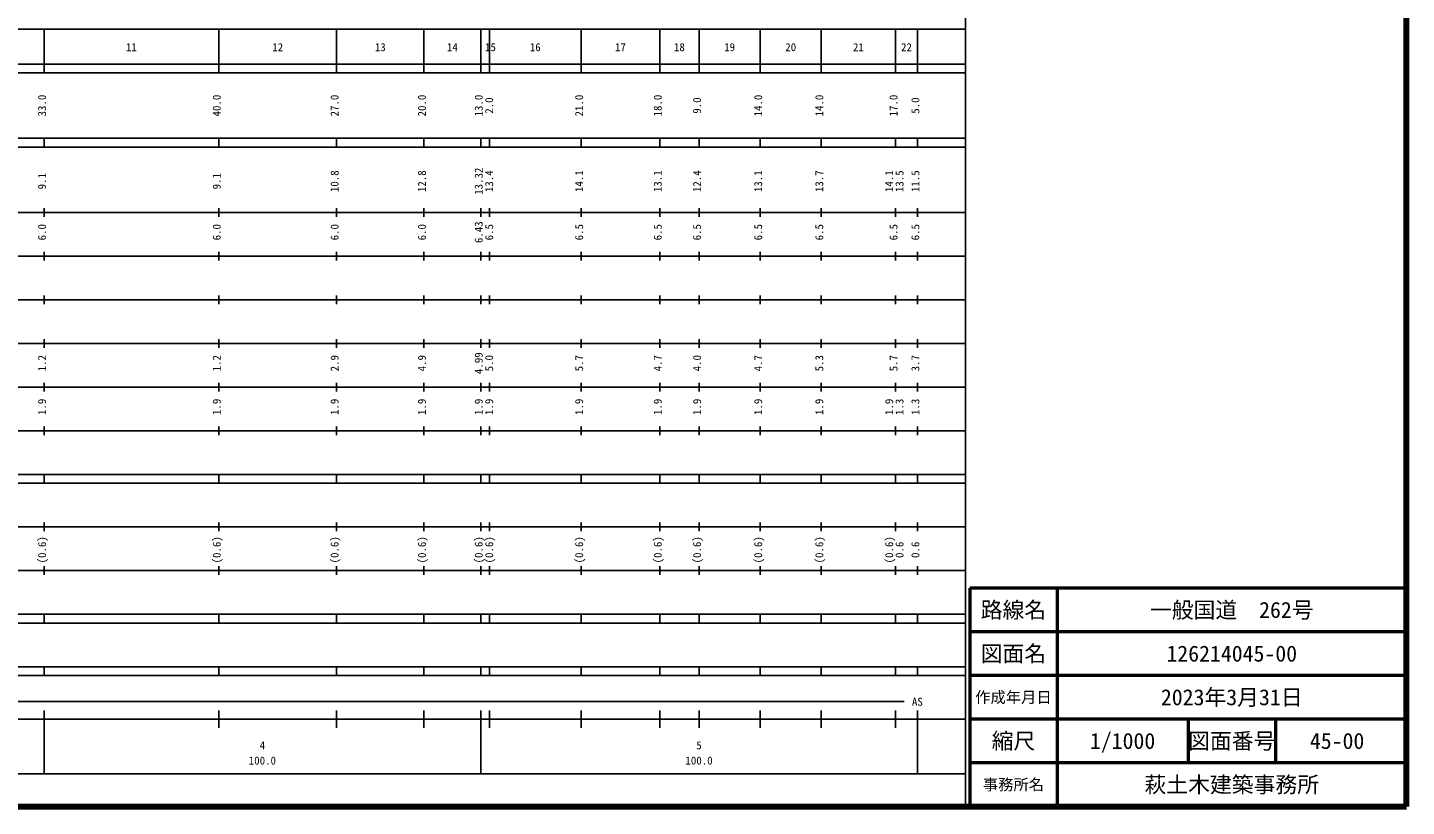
# Model space of a CAD drawing. Units: millimetres on the paper, enlarged 1000 times. Extents: x 40000 to 680000, y 20000 to 380000.
# Drawn here: x 364225 to 680000, y 20000 to 198357 of the extents above; entities that cross this region are included whole.
import ezdxf
from ezdxf.enums import TextEntityAlignment as Align

# ---------------------------------------------------------------- set-up
doc = ezdxf.new("R2010")
doc.units = ezdxf.units.MM
doc.header["$LTSCALE"] = 1000
for name, color, linetype, lineweight in [('M-TTL', 2, 'Continuous', 140), ('M-TTL-BAND', 7, 'Continuous', 25), ('M-TTL-FRAM', 2, 'Continuous', 50), ('M-TTL-LINE', 7, 'Continuous', 50)]:
    doc.layers.add(name, color=color, linetype=linetype, lineweight=lineweight)
doc.layers.add('M-TTL-TXT', color=7, linetype='Continuous')
doc.styles.add('ＭＳ ゴシック', font='')
doc.styles.get('ＭＳ ゴシック').set_extended_font_data('MS Gothic')

msp = doc.modelspace()

# ---------------------------------------------------------------- linework, layer by layer
at = {"layer": 'M-TTL'}
for p, q in [((680000, 20000), (680000, 380000)), ((40000, 20000), (680000, 20000))]:
    msp.add_line(p, q, dxfattribs=at)
at = {"layer": 'M-TTL-BAND'}
for p, q in [((579000, 20000), (579000, 370000)), ((68000, 198000), (579000, 198000)), ((368000, 188000), (368000, 198000)), ((408000, 188000), (408000, 198000)), ((435000, 188000), (435000, 198000)), ((455000, 188000), (455000, 198000)), ((468000, 188000), (468000, 198000)), ((470000, 188000), (470000, 198000)), ((491000, 188000), (491000, 198000)), ((509000, 188000), (509000, 198000)), ((518000, 188000), (518000, 198000)), ((532000, 188000), (532000, 198000)), ((546000, 188000), (546000, 198000)), ((563000, 188000), (563000, 198000)), ((568000, 188000), (568000, 198000)), ((40000, 190000), (579000, 190000)), ((40000, 188000), (579000, 188000)), ((40000, 173000), (579000, 173000)), ((40000, 171000), (579000, 171000)), ((368000, 171000), (368000, 173000)), ((408000, 171000), (408000, 173000)), ((435000, 171000), (435000, 173000)), ((455000, 171000), (455000, 173000)), ((468000, 171000), (468000, 173000)), ((470000, 171000), (470000, 173000)), ((491000, 171000), (491000, 173000)), ((509000, 171000), (509000, 173000)), ((518000, 171000), (518000, 173000)), ((532000, 171000), (532000, 173000)), ((546000, 171000), (546000, 173000)), ((563000, 171000), (563000, 173000)), ((568000, 171000), (568000, 173000)), ((40000, 156000), (579000, 156000)), ((368000, 155000), (368000, 157000)), ((408000, 155000), (408000, 157000)), ((435000, 155000), (435000, 157000)), ((455000, 155000), (455000, 157000)), ((468000, 155000), (468000, 157000)), ((470000, 155000), (470000, 157000)), ((491000, 155000), (491000, 157000)), ((509000, 155000), (509000, 157000)), ((518000, 155000), (518000, 157000)), ((532000, 155000), (532000, 157000)), ((546000, 155000), (546000, 157000)), ((563000, 155000), (563000, 157000)), ((568000, 155000), (568000, 157000)), ((46000, 146000), (579000, 146000)), ((368000, 145000), (368000, 147000)), ((408000, 145000), (408000, 147000)), ((435000, 145000), (435000, 147000)), ((455000, 145000), (455000, 147000)), ((468000, 145000), (468000, 147000)), ((470000, 145000), (470000, 147000)), ((491000, 145000), (491000, 147000)), ((509000, 145000), (509000, 147000)), ((518000, 145000), (518000, 147000)), ((532000, 145000), (532000, 147000)), ((546000, 145000), (546000, 147000)), ((563000, 145000), (563000, 147000)), ((568000, 145000), (568000, 147000)), ((52000, 136000), (579000, 136000)), ((368000, 135000), (368000, 137000)), ((408000, 135000), (408000, 137000)), ((435000, 135000), (435000, 137000)), ((455000, 135000), (455000, 137000)), ((468000, 135000), (468000, 137000)), ((470000, 135000), (470000, 137000)), ((491000, 135000), (491000, 137000)), ((509000, 135000), (509000, 137000)), ((518000, 135000), (518000, 137000)), ((532000, 135000), (532000, 137000)), ((546000, 135000), (546000, 137000)), ((563000, 135000), (563000, 137000)), ((568000, 135000), (568000, 137000)), ((368000, 125000), (368000, 127000)), ((408000, 125000), (408000, 127000)), ((435000, 125000), (435000, 127000)), ((455000, 125000), (455000, 127000)), ((468000, 125000), (468000, 127000)), ((470000, 125000), (470000, 127000)), ((491000, 125000), (491000, 127000)), ((509000, 125000), (509000, 127000)), ((518000, 125000), (518000, 127000)), ((532000, 125000), (532000, 127000)), ((546000, 125000), (546000, 127000)), ((563000, 125000), (563000, 127000)), ((568000, 125000), (568000, 127000)), ((46000, 126000), (579000, 126000)), ((368000, 115000), (368000, 117000)), ((408000, 115000), (408000, 117000)), ((435000, 115000), (435000, 117000)), ((455000, 115000), (455000, 117000)), ((468000, 115000), (468000, 117000)), ((470000, 115000), (470000, 117000)), ((491000, 115000), (491000, 117000)), ((509000, 115000), (509000, 117000)), ((518000, 115000), (518000, 117000)), ((532000, 115000), (532000, 117000)), ((546000, 115000), (546000, 117000)), ((563000, 115000), (563000, 117000)), ((568000, 115000), (568000, 117000)), ((52000, 116000), (579000, 116000)), ((46000, 106000), (579000, 106000)), ((368000, 105000), (368000, 107000)), ((408000, 105000), (408000, 107000)), ((435000, 105000), (435000, 107000)), ((455000, 105000), (455000, 107000)), ((468000, 105000), (468000, 107000)), ((470000, 105000), (470000, 107000)), ((491000, 105000), (491000, 107000)), ((509000, 105000), (509000, 107000)), ((518000, 105000), (518000, 107000)), ((532000, 105000), (532000, 107000)), ((546000, 105000), (546000, 107000)), ((563000, 105000), (563000, 107000)), ((568000, 105000), (568000, 107000)), ((40000, 96000), (579000, 96000)), ((368000, 94000), (368000, 96000)), ((408000, 94000), (408000, 96000)), ((435000, 94000), (435000, 96000)), ((455000, 94000), (455000, 96000)), ((468000, 94000), (468000, 96000)), ((470000, 94000), (470000, 96000)), ((491000, 94000), (491000, 96000)), ((509000, 94000), (509000, 96000)), ((518000, 94000), (518000, 96000)), ((532000, 94000), (532000, 96000)), ((546000, 94000), (546000, 96000)), ((563000, 94000), (563000, 96000)), ((568000, 94000), (568000, 96000)), ((40000, 94000), (579000, 94000)), ((49000, 84000), (579000, 84000)), ((368000, 83000), (368000, 85000)), ((408000, 83000), (408000, 85000)), ((435000, 83000), (435000, 85000)), ((455000, 83000), (455000, 85000)), ((468000, 83000), (468000, 85000)), ((470000, 83000), (470000, 85000)), ((491000, 83000), (491000, 85000)), ((509000, 83000), (509000, 85000)), ((518000, 83000), (518000, 85000)), ((532000, 83000), (532000, 85000)), ((546000, 83000), (546000, 85000)), ((563000, 83000), (563000, 85000)), ((568000, 83000), (568000, 85000)), ((40000, 74000), (579000, 74000)), ((368000, 73000), (368000, 75000)), ((408000, 73000), (408000, 75000)), ((435000, 73000), (435000, 75000)), ((455000, 73000), (455000, 75000)), ((468000, 73000), (468000, 75000)), ((470000, 73000), (470000, 75000)), ((491000, 73000), (491000, 75000)), ((509000, 73000), (509000, 75000)), ((518000, 73000), (518000, 75000)), ((532000, 73000), (532000, 75000)), ((546000, 73000), (546000, 75000)), ((563000, 73000), (563000, 75000)), ((568000, 73000), (568000, 75000)), ((40000, 64000), (579000, 64000)), ((368000, 62000), (368000, 64000)), ((408000, 62000), (408000, 64000)), ((435000, 62000), (435000, 64000)), ((455000, 62000), (455000, 64000)), ((468000, 62000), (468000, 64000)), ((470000, 62000), (470000, 64000)), ((491000, 62000), (491000, 64000)), ((509000, 62000), (509000, 64000)), ((518000, 62000), (518000, 64000)), ((532000, 62000), (532000, 64000)), ((546000, 62000), (546000, 64000)), ((563000, 62000), (563000, 64000)), ((568000, 62000), (568000, 64000)), ((40000, 62000), (579000, 62000)), ((40000, 52000), (579000, 52000)), ((368000, 50000), (368000, 52000)), ((408000, 50000), (408000, 52000)), ((435000, 50000), (435000, 52000)), ((455000, 50000), (455000, 52000)), ((468000, 50000), (468000, 52000)), ((470000, 50000), (470000, 52000)), ((491000, 50000), (491000, 52000)), ((509000, 50000), (509000, 52000)), ((518000, 50000), (518000, 52000)), ((532000, 50000), (532000, 52000)), ((546000, 50000), (546000, 52000)), ((563000, 50000), (563000, 52000)), ((568000, 50000), (568000, 52000)), ((40000, 50000), (579000, 50000)), ((71000, 44000), (565000, 44000)), ((368000, 27500), (368000, 42000)), ((408000, 38000), (408000, 42000)), ((435000, 38000), (435000, 42000)), ((455000, 38000), (455000, 42000)), ((468000, 27500), (468000, 42000)), ((470000, 38000), (470000, 42000)), ((491000, 38000), (491000, 42000)), ((509000, 38000), (509000, 42000)), ((518000, 38000), (518000, 42000)), ((532000, 38000), (532000, 42000)), ((546000, 38000), (546000, 42000)), ((563000, 38000), (563000, 42000)), ((568000, 27500), (568000, 42000)), ((40000, 40000), (579000, 40000)), ((68000, 27500), (579000, 27500))]:
    msp.add_line(p, q, dxfattribs=at)
at = {"layer": 'M-TTL-FRAM'}
for p, q in [((680000, 70000), (580000, 70000)), ((580000, 70000), (580000, 20000))]:
    msp.add_line(p, q, dxfattribs=at)
at = {"layer": 'M-TTL-LINE'}
for p, q in [((600000, 70000), (600000, 20000)), ((680000, 60000), (580000, 60000)), ((680000, 50000), (580000, 50000)), ((680000, 40000), (580000, 40000)), ((630000, 40000), (630000, 30000)), ((650000, 40000), (650000, 30000)), ((680000, 30000), (580000, 30000))]:
    msp.add_line(p, q, dxfattribs=at)

# ---------------------------------------------------------------- texts
at = {"layer": 'M-TTL-BAND', "style": 'ＭＳ ゴシック'}
for s, p in [('11', (388000, 192405)), ('12', (421500, 192405)), ('13', (445000, 192405)), ('14', (461500, 192405)), ('15', (470240, 192405)), ('16', (480500, 192405)), ('17', (500000, 192405)), ('18', (513500, 192405)), ('19', (525000, 192405)), ('20', (539000, 192405)), ('21', (554500, 192405)), ('22', (565500, 192405)), ('AS', (568000, 42500)), ('4', (418000, 32523)), ('5', (518000, 32523)), ('100.0', (418000, 29033)), ('100.0', (518000, 29033))]:
    msp.add_text(s, height=1833, dxfattribs=at).set_placement(p, align=Align.BOTTOM_CENTER)
for s, p in [('33.0', (369000, 180500)), ('40.0', (409000, 180500)), ('27.0', (436000, 180500)), ('20.0', (456000, 180500)), ('13.0', (469000, 180500)), ('2.0', (471397, 180500)), ('21.0', (492000, 180500)), ('18.0', (510000, 180500)), ('9.0', (519000, 180500)), ('14.0', (533000, 180500)), ('14.0', (547000, 180500)), ('17.0', (564000, 180500)), ('5.0', (569000, 180500)), ('9.1', (369000, 163174)), ('9.1', (409000, 163174)), ('10.8', (436000, 163174)), ('12.8', (456000, 163174)), ('13.32', (469000, 163174)), ('13.4', (471397, 163174)), ('14.1', (492000, 163174)), ('13.1', (510000, 163174)), ('12.4', (519000, 163174)), ('13.1', (533000, 163174)), ('13.7', (547000, 163174)), ('14.1', (563000, 163174)), ('13.5', (565370, 163174)), ('11.5', (569000, 163174)), ('6.0', (369000, 151500)), ('6.0', (409000, 151500)), ('6.0', (436000, 151500)), ('6.0', (456000, 151500)), ('6.43', (469000, 151500)), ('6.5', (471397, 151500)), ('6.5', (492000, 151500)), ('6.5', (510000, 151500)), ('6.5', (519000, 151500)), ('6.5', (533000, 151500)), ('6.5', (547000, 151500)), ('6.5', (564000, 151500)), ('6.5', (569000, 151500)), ('1.2', (369000, 121500)), ('1.2', (409000, 121500)), ('2.9', (436000, 121500)), ('4.9', (456000, 121500)), ('4.99', (469000, 121500)), ('5.0', (471397, 121500)), ('5.7', (492000, 121500)), ('4.7', (510000, 121500)), ('4.0', (519000, 121500)), ('4.7', (533000, 121500)), ('5.3', (547000, 121500)), ('5.7', (564000, 121500)), ('3.7', (569000, 121500)), ('1.9', (369000, 111500)), ('1.9', (409000, 111500)), ('1.9', (436000, 111500)), ('1.9', (456000, 111500)), ('1.9', (469000, 111500)), ('1.9', (471397, 111500)), ('1.9', (492000, 111500)), ('1.9', (510000, 111500)), ('1.9', (519000, 111500)), ('1.9', (533000, 111500)), ('1.9', (547000, 111500)), ('1.9', (563000, 111500)), ('1.3', (565370, 111500)), ('1.3', (569000, 111500)), ('(0.6)', (369000, 78764)), ('(0.6)', (409000, 78764)), ('(0.6)', (436000, 78764)), ('(0.6)', (456000, 78764)), ('(0.6)', (469000, 78764)), ('(0.6)', (471397, 78764)), ('(0.6)', (492000, 78764)), ('(0.6)', (510000, 78764)), ('(0.6)', (519000, 78764)), ('(0.6)', (533000, 78764)), ('(0.6)', (547000, 78764)), ('(0.6)', (563000, 78764)), ('0.6', (565370, 78764)), ('0.6', (569000, 78764))]:
    msp.add_text(s, height=1833, rotation=90, dxfattribs=at).set_placement(p, align=Align.BOTTOM_CENTER)
at = {"layer": 'M-TTL-TXT', "style": 'ＭＳ ゴシック'}
for s, height, p in [('路線名', 3666, (590000, 65000)), ('路線名', 3666, (590000, 65000)), ('一般国道\u3000262号', 3666, (640000, 65000)), ('図面名', 3666, (590000, 55000)), ('図面名', 3666, (590000, 55000)), ('126214045-00', 3666, (640000, 55000)), ('2023年3月31日', 3666, (640000, 45000)), ('作成年月日', 2566, (590000, 45000)), ('作成年月日', 2566, (590000, 45000)), ('縮尺', 3666, (590000, 35000)), ('縮尺', 3666, (590000, 35000)), ('1/1000', 3666, (615000, 35000)), ('図面番号', 3666, (640000, 35000)), ('図面番号', 3666, (640000, 35000)), ('45-00', 3666, (664125, 35000)), ('事務所名', 2566, (590000, 25000)), ('事務所名', 2566, (590000, 25000)), ('萩土木建築事務所', 3666, (640000, 25000))]:
    msp.add_text(s, height=height, dxfattribs=at).set_placement(p, align=Align.MIDDLE_CENTER)

doc.saveas('drawing.dxf')
